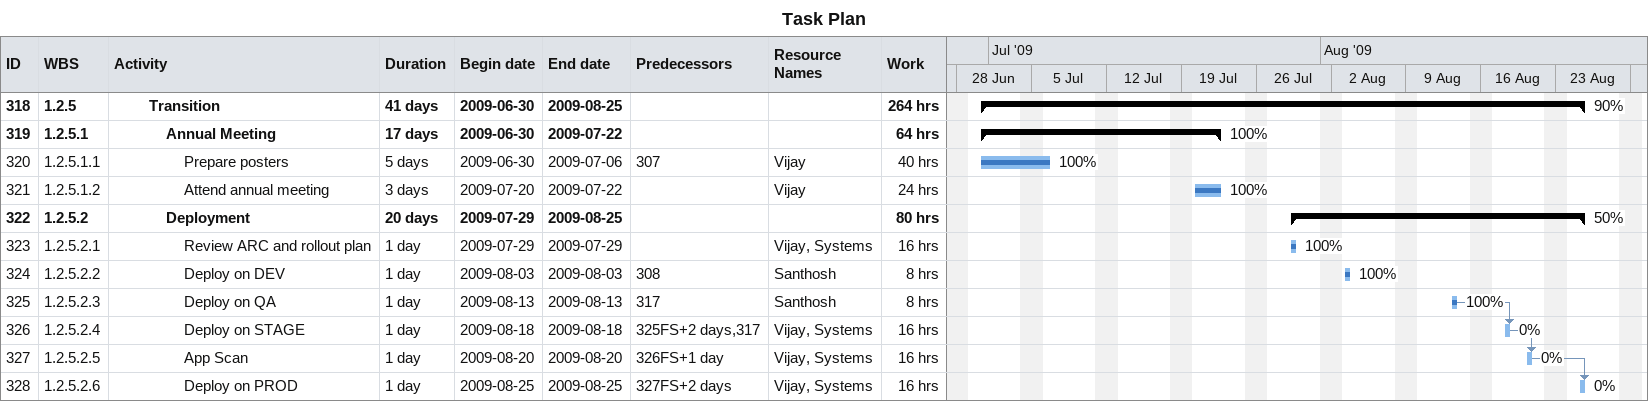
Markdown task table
Task Plan

| ID | WBS | Task | Duration | Start | Finish | Predecessors | Resources | % complete | Work (h) |
|---|---|---|---|---|---|---|---|---|---|
| 318 | 1.2.5 | **Transition** | 41d | 2009-06-30 | 2009-08-25 |  |  | 90 | 264 |
| 319 | 1.2.5.1 | **Annual Meeting** | 17d | 2009-06-30 | 2009-07-22 |  |  | 100 | 64 |
| 320 | 1.2.5.1.1 | Prepare posters | 5d | 2009-06-30 | 2009-07-06 | 307 | Vijay | 100 | 40 |
| 321 | 1.2.5.1.2 | Attend annual meeting | 3d | 2009-07-20 | 2009-07-22 |  | Vijay | 100 | 24 |
| 322 | 1.2.5.2 | **Deployment** | 20d | 2009-07-29 | 2009-08-25 |  |  | 50 | 80 |
| 323 | 1.2.5.2.1 | Review ARC and rollout plan | 1d | 2009-07-29 | 2009-07-29 |  | Vijay, Systems | 100 | 16 |
| 324 | 1.2.5.2.2 | Deploy on DEV | 1d | 2009-08-03 | 2009-08-03 | 308 | Santhosh | 100 | 8 |
| 325 | 1.2.5.2.3 | Deploy on QA | 1d | 2009-08-13 | 2009-08-13 | 317 | Santhosh | 100 | 8 |
| 326 | 1.2.5.2.4 | Deploy on STAGE | 1d | 2009-08-18 | 2009-08-18 | 325FS+2d, 317 | Vijay, Systems | 0 | 16 |
| 327 | 1.2.5.2.5 | App Scan | 1d | 2009-08-20 | 2009-08-20 | 326FS+1d | Vijay, Systems | 0 | 16 |
| 328 | 1.2.5.2.6 | Deploy on PROD | 1d | 2009-08-25 | 2009-08-25 | 327FS+2d | Vijay, Systems | 0 | 16 |
